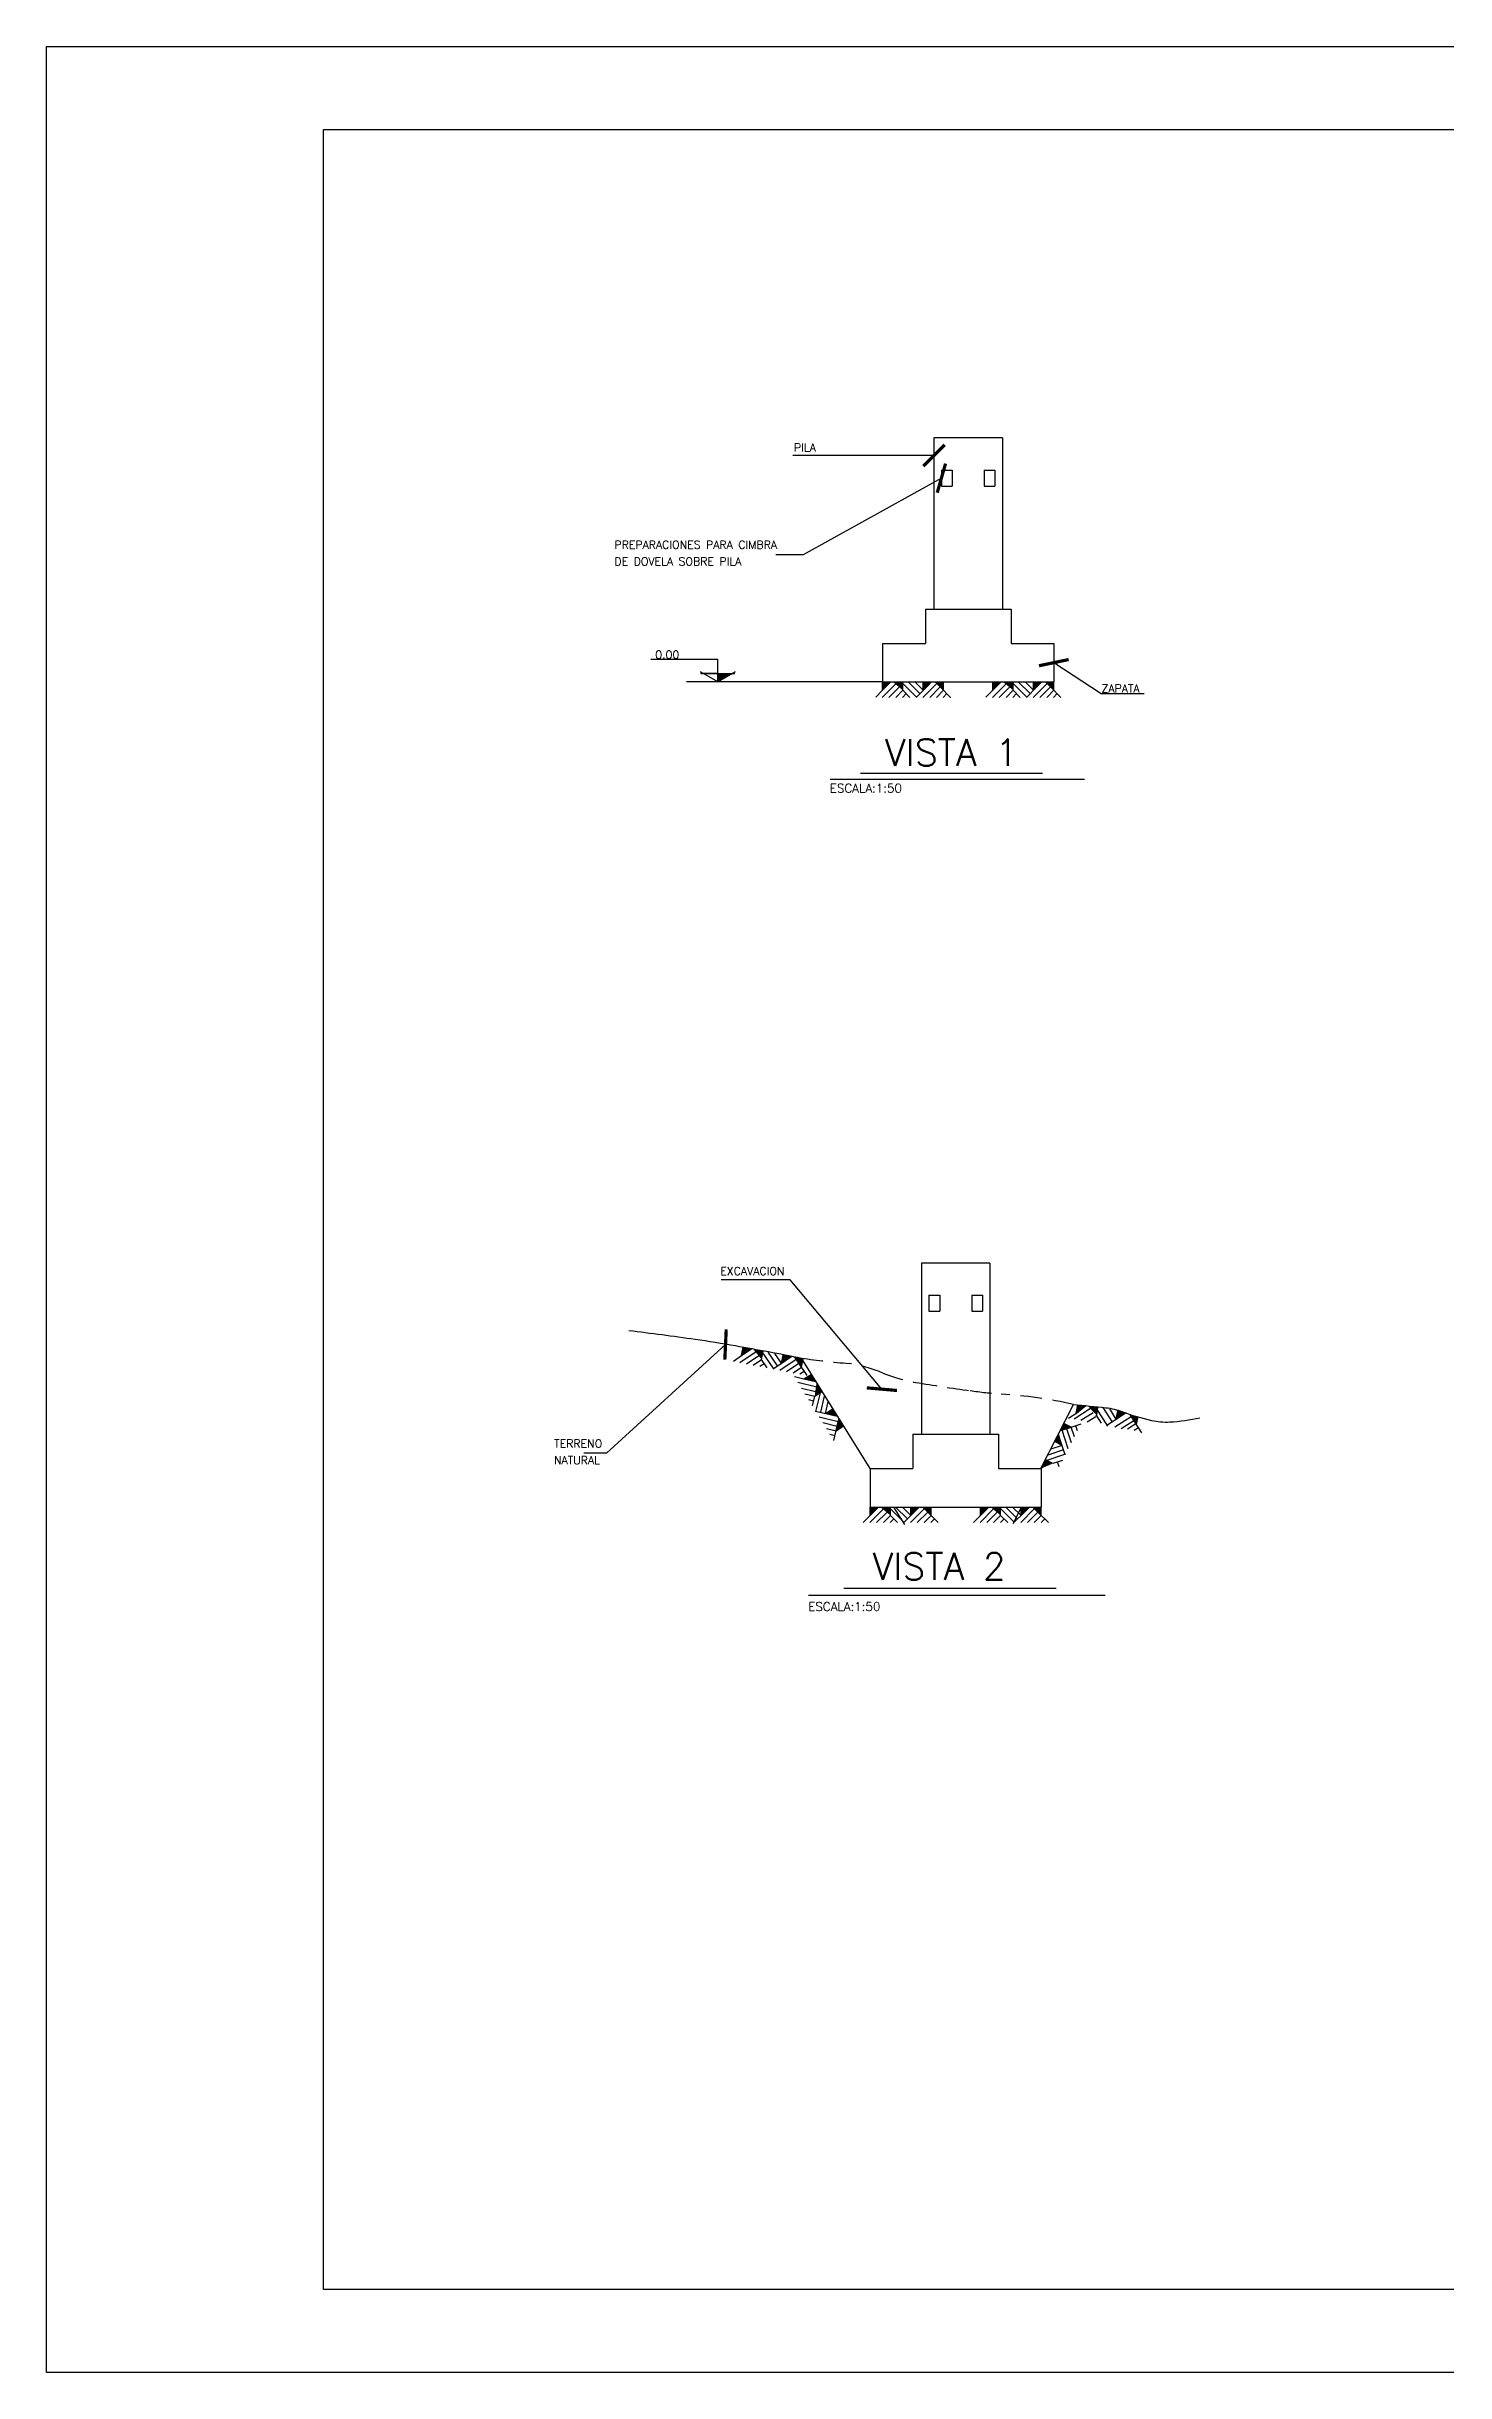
# Model space of a CAD drawing. Header units: millimetres. Extents: x 2276.9 to 2315.3, y 1419.6 to 1446.7.
# Drawn here: x 2276.87 to 2293.21, y 1419.57 to 1446.75 of the extents above; entities that cross this region are included whole.
import ezdxf

# ---------------------------------------------------------------- set-up
doc = ezdxf.new("R2010")
doc.units = ezdxf.units.MM
doc.linetypes.add('HIDDEN', pattern=[0.375, 0.25, -0.125])
doc.styles.add('LET1', font='romans.shx', dxfattribs={"height": 0.2})
doc.styles.add('R-80', font='romans.shx', dxfattribs={"height": 0.2})

# ---------------------------------------------------------------- blocks, each defined once
blk = doc.blocks.new('_ArchTick')
at = {"color": 0, "linetype": 'ByBlock', "const_width": 0.15}
blk.add_lwpolyline([(-0.5, -0.5), (0.5, 0.5)], dxfattribs=at)

msp = doc.modelspace()

# ---------------------------------------------------------------- linework, layer by layer
for p, q in [((2287.236, 1442.176), (2287.236, 1440.176)), ((2288.036, 1442.176), (2287.236, 1442.176)), ((2288.036, 1442.176), (2288.036, 1440.176)), ((2287.323, 1441.801), (2287.323, 1441.614)), ((2287.323, 1441.801), (2287.448, 1441.801)), ((2287.448, 1441.801), (2287.448, 1441.614)), ((2287.823, 1441.801), (2287.823, 1441.614)), ((2287.823, 1441.801), (2287.948, 1441.801)), ((2287.948, 1441.801), (2287.948, 1441.614)), ((2287.323, 1441.614), (2287.448, 1441.614)), ((2287.823, 1441.614), (2287.948, 1441.614)), ((2287.136, 1440.176), (2288.036, 1440.176)), ((2287.136, 1440.176), (2287.136, 1439.776)), ((2288.036, 1440.176), (2288.136, 1440.176)), ((2288.136, 1440.176), (2288.136, 1439.776)), ((2286.636, 1439.776), (2287.136, 1439.776)), ((2286.636, 1439.776), (2286.636, 1439.326)), ((2288.136, 1439.776), (2288.636, 1439.776)), ((2288.636, 1439.776), (2288.636, 1439.326)), ((2283.929, 1439.591), (2284.712, 1439.591)), ((2284.712, 1439.426), (2284.712, 1439.591)), ((2284.712, 1439.326), (2284.511, 1439.442)), ((2284.712, 1439.426), (2284.511, 1439.426)), ((2284.513, 1439.426), (2284.911, 1439.426)), ((2284.712, 1439.326), (2284.712, 1439.442)), ((2284.712, 1439.326), (2284.913, 1439.442)), ((2284.913, 1439.442), (2284.712, 1439.326)), ((2286.636, 1439.326), (2288.636, 1439.326)), ((2286.024, 1438.19), (2288.995, 1438.19)), ((2286.378, 1438.261), (2288.505, 1438.261)), ((2287.09, 1432.536), (2287.09, 1430.536)), ((2287.89, 1432.536), (2287.09, 1432.536)), ((2287.89, 1432.536), (2287.89, 1430.536)), ((2287.178, 1432.161), (2287.178, 1431.973)), ((2287.178, 1432.161), (2287.303, 1432.161)), ((2287.303, 1432.161), (2287.303, 1431.973)), ((2287.678, 1432.161), (2287.678, 1431.973)), ((2287.678, 1432.161), (2287.803, 1432.161)), ((2287.803, 1432.161), (2287.803, 1431.973)), ((2287.178, 1431.973), (2287.303, 1431.973)), ((2287.678, 1431.973), (2287.803, 1431.973)), ((2286.49, 1430.136), (2285.691, 1431.427)), ((2288.485, 1430.136), (2288.865, 1430.885)), ((2286.99, 1430.536), (2287.89, 1430.536)), ((2286.99, 1430.536), (2286.99, 1430.136)), ((2287.89, 1430.536), (2287.99, 1430.536)), ((2287.99, 1430.536), (2287.99, 1430.136)), ((2286.49, 1430.136), (2286.99, 1430.136)), ((2286.49, 1430.136), (2286.49, 1429.686)), ((2287.99, 1430.136), (2288.49, 1430.136)), ((2288.49, 1430.136), (2288.49, 1429.686)), ((2286.49, 1429.686), (2288.49, 1429.686)), ((2286.896, 1429.48), (2286.769, 1429.686)), ((2288.161, 1429.495), (2288.258, 1429.686)), ((2285.772, 1428.656), (2289.237, 1428.656)), ((2286.185, 1428.739), (2288.665, 1428.739))]:
    msp.add_line(p, q)
at = {"ltscale": 75}
for p, q in [((2286.636, 1439.326), (2284.347, 1439.326)), ((2286.556, 1439.148), (2286.636, 1439.228)), ((2286.632, 1439.145), (2286.794, 1439.307)), ((2286.636, 1439.228), (2286.734, 1439.326)), ((2286.636, 1439.228), (2286.636, 1439.326)), ((2286.711, 1439.145), (2286.834, 1439.268)), ((2286.791, 1439.145), (2286.873, 1439.228)), ((2287.035, 1439.145), (2286.854, 1439.326)), ((2286.873, 1439.228), (2286.873, 1439.326)), ((2286.956, 1439.145), (2286.873, 1439.228)), ((2287.071, 1439.189), (2286.934, 1439.326)), ((2287.111, 1439.228), (2287.013, 1439.326)), ((2287.028, 1439.145), (2287.151, 1439.268)), ((2287.107, 1439.145), (2287.269, 1439.307)), ((2287.111, 1439.228), (2287.111, 1439.326)), ((2287.151, 1439.268), (2287.209, 1439.326)), ((2287.187, 1439.145), (2287.309, 1439.268)), ((2287.309, 1439.268), (2287.25, 1439.326)), ((2287.266, 1439.145), (2287.349, 1439.228)), ((2287.431, 1439.145), (2287.309, 1439.268)), ((2287.349, 1439.228), (2287.349, 1439.326)), ((2287.843, 1439.148), (2287.923, 1439.228)), ((2287.92, 1439.145), (2288.082, 1439.307)), ((2287.923, 1439.228), (2287.923, 1439.326)), ((2287.923, 1439.228), (2288.021, 1439.326)), ((2287.999, 1439.145), (2288.121, 1439.268)), ((2288.078, 1439.145), (2288.161, 1439.228)), ((2288.323, 1439.145), (2288.142, 1439.326)), ((2288.161, 1439.228), (2288.161, 1439.326)), ((2288.244, 1439.145), (2288.161, 1439.228)), ((2288.359, 1439.189), (2288.221, 1439.326)), ((2288.398, 1439.228), (2288.3, 1439.326)), ((2288.315, 1439.145), (2288.438, 1439.268)), ((2288.395, 1439.145), (2288.557, 1439.307)), ((2288.398, 1439.228), (2288.398, 1439.326)), ((2288.438, 1439.268), (2288.497, 1439.326)), ((2288.474, 1439.145), (2288.596, 1439.268)), ((2288.596, 1439.268), (2288.538, 1439.326)), ((2288.553, 1439.145), (2288.636, 1439.228)), ((2288.719, 1439.145), (2288.596, 1439.268)), ((2288.636, 1439.228), (2288.636, 1439.326)), ((2286.87, 1439.145), (2286.913, 1439.189)), ((2287.345, 1439.145), (2287.388, 1439.189)), ((2287.424, 1439.145), (2287.428, 1439.149)), ((2288.157, 1439.145), (2288.2, 1439.189)), ((2288.632, 1439.145), (2288.675, 1439.189)), ((2284.895, 1431.392), (2284.989, 1431.456)), ((2284.97, 1431.375), (2285.16, 1431.504)), ((2284.989, 1431.456), (2285.008, 1431.552)), ((2284.989, 1431.456), (2285.104, 1431.534)), ((2285.048, 1431.36), (2285.191, 1431.457)), ((2285.126, 1431.345), (2285.223, 1431.411)), ((2285.203, 1431.33), (2285.254, 1431.364)), ((2285.366, 1431.299), (2285.223, 1431.511)), ((2285.223, 1431.411), (2285.241, 1431.507)), ((2285.288, 1431.314), (2285.223, 1431.411)), ((2285.41, 1431.335), (2285.3, 1431.496)), ((2285.359, 1431.3), (2285.502, 1431.397)), ((2285.456, 1431.366), (2285.378, 1431.481)), ((2285.437, 1431.285), (2285.626, 1431.414)), ((2285.456, 1431.366), (2285.474, 1431.462)), ((2285.502, 1431.397), (2285.571, 1431.444)), ((2285.515, 1431.27), (2285.658, 1431.368)), ((2285.658, 1431.368), (2285.611, 1431.436)), ((2285.755, 1431.224), (2285.658, 1431.368)), ((2285.689, 1431.321), (2285.708, 1431.418)), ((2285.592, 1431.255), (2285.689, 1431.321)), ((2285.608, 1431.21), (2285.718, 1431.184)), ((2285.646, 1431.143), (2285.869, 1431.091)), ((2285.67, 1431.241), (2285.721, 1431.275)), ((2285.688, 1431.076), (2285.856, 1431.036)), ((2285.718, 1431.184), (2285.802, 1431.236)), ((2285.718, 1431.184), (2285.854, 1431.152)), ((2285.729, 1431.009), (2285.843, 1430.982)), ((2285.771, 1430.941), (2285.831, 1430.927)), ((2285.817, 1430.868), (2285.843, 1430.982)), ((2285.843, 1430.982), (2285.927, 1431.034)), ((2285.854, 1430.807), (2286.023, 1430.767)), ((2285.858, 1430.801), (2285.917, 1431.05)), ((2285.914, 1430.793), (2285.959, 1430.982)), ((2285.968, 1430.78), (2286, 1430.915)), ((2285.968, 1430.78), (2286.052, 1430.832)), ((2288.808, 1430.725), (2288.904, 1430.786)), ((2288.873, 1430.717), (2289.066, 1430.84)), ((2288.897, 1430.782), (2288.918, 1430.878)), ((2288.9, 1430.783), (2289.008, 1430.871)), ((2288.95, 1430.7), (2289.096, 1430.792)), ((2289.266, 1430.629), (2289.129, 1430.845)), ((2289.138, 1430.755), (2289.15, 1430.853)), ((2289.316, 1430.684), (2289.212, 1430.849)), ((2289.363, 1430.714), (2289.289, 1430.832)), ((2289.363, 1430.714), (2289.385, 1430.81)), ((2289.411, 1430.744), (2289.481, 1430.789)), ((2285.896, 1430.739), (2286.119, 1430.687)), ((2285.938, 1430.672), (2286.106, 1430.632)), ((2285.98, 1430.605), (2286.094, 1430.578)), ((2286.021, 1430.537), (2286.081, 1430.523)), ((2286.023, 1430.767), (2286.104, 1430.748)), ((2286.067, 1430.464), (2286.106, 1430.632)), ((2286.094, 1430.578), (2286.177, 1430.63)), ((2286.106, 1430.632), (2286.125, 1430.713)), ((2288.715, 1430.46), (2288.69, 1430.538)), ((2288.787, 1430.601), (2288.708, 1430.575)), ((2288.805, 1430.366), (2288.734, 1430.584)), ((2288.84, 1430.618), (2288.752, 1430.663)), ((2288.951, 1430.655), (2288.787, 1430.601)), ((2288.841, 1430.436), (2288.787, 1430.601)), ((2288.877, 1430.507), (2288.84, 1430.618)), ((2288.912, 1430.578), (2288.893, 1430.636)), ((2289.027, 1430.682), (2289.126, 1430.745)), ((2289.194, 1430.665), (2289.132, 1430.764)), ((2289.265, 1430.652), (2289.411, 1430.744)), ((2289.347, 1430.621), (2289.541, 1430.744)), ((2289.382, 1430.745), (2289.434, 1430.778)), ((2289.424, 1430.604), (2289.571, 1430.697)), ((2289.497, 1430.6), (2289.595, 1430.663)), ((2289.571, 1430.697), (2289.526, 1430.767)), ((2289.663, 1430.551), (2289.571, 1430.697)), ((2289.574, 1430.583), (2289.625, 1430.615)), ((2289.601, 1430.65), (2289.622, 1430.745)), ((2288.772, 1430.302), (2288.529, 1430.222)), ((2288.625, 1430.195), (2288.538, 1430.239)), ((2288.75, 1430.353), (2288.565, 1430.293)), ((2288.733, 1430.406), (2288.601, 1430.363)), ((2288.733, 1430.406), (2288.645, 1430.451)), ((2288.769, 1430.295), (2288.715, 1430.46)), ((2288.737, 1430.231), (2288.625, 1430.195)), ((2288.698, 1430.154), (2288.679, 1430.212)), ((2286.41, 1429.507), (2286.49, 1429.587)), ((2286.487, 1429.505), (2286.649, 1429.667)), ((2286.49, 1429.587), (2286.589, 1429.686)), ((2286.49, 1429.587), (2286.49, 1429.686)), ((2286.566, 1429.505), (2286.688, 1429.627)), ((2286.645, 1429.505), (2286.728, 1429.587)), ((2286.89, 1429.505), (2286.709, 1429.686)), ((2286.724, 1429.505), (2286.768, 1429.548)), ((2286.728, 1429.587), (2286.728, 1429.686)), ((2286.811, 1429.505), (2286.728, 1429.587)), ((2286.926, 1429.548), (2286.788, 1429.686)), ((2286.966, 1429.587), (2286.867, 1429.686)), ((2286.883, 1429.505), (2287.005, 1429.627)), ((2286.962, 1429.505), (2287.124, 1429.667)), ((2286.966, 1429.587), (2286.966, 1429.686)), ((2287.005, 1429.627), (2287.064, 1429.686)), ((2287.041, 1429.505), (2287.164, 1429.627)), ((2287.164, 1429.627), (2287.105, 1429.686)), ((2287.12, 1429.505), (2287.203, 1429.587)), ((2287.286, 1429.505), (2287.164, 1429.627)), ((2287.2, 1429.505), (2287.243, 1429.548)), ((2287.203, 1429.587), (2287.203, 1429.686)), ((2287.279, 1429.505), (2287.282, 1429.508)), ((2287.697, 1429.507), (2287.778, 1429.587)), ((2287.774, 1429.505), (2287.936, 1429.667)), ((2287.778, 1429.587), (2287.778, 1429.686)), ((2287.778, 1429.587), (2287.876, 1429.686)), ((2287.853, 1429.505), (2287.976, 1429.627)), ((2287.932, 1429.505), (2288.015, 1429.587)), ((2288.177, 1429.505), (2287.996, 1429.686)), ((2288.012, 1429.505), (2288.055, 1429.548)), ((2288.015, 1429.587), (2288.015, 1429.686)), ((2288.098, 1429.505), (2288.015, 1429.587)), ((2288.213, 1429.548), (2288.075, 1429.686)), ((2288.253, 1429.587), (2288.155, 1429.686)), ((2288.17, 1429.505), (2288.292, 1429.627)), ((2288.249, 1429.505), (2288.411, 1429.667)), ((2288.253, 1429.587), (2288.253, 1429.686)), ((2288.292, 1429.627), (2288.351, 1429.686)), ((2288.328, 1429.505), (2288.451, 1429.627)), ((2288.451, 1429.627), (2288.392, 1429.686)), ((2288.408, 1429.505), (2288.49, 1429.587)), ((2288.573, 1429.505), (2288.451, 1429.627)), ((2288.487, 1429.505), (2288.53, 1429.548)), ((2288.49, 1429.587), (2288.49, 1429.686))]:
    msp.add_line(p, q, dxfattribs=at)
for points in [[(2276.873, 1446.75), (2315.306, 1446.75), (2315.306, 1419.574), (2276.873, 1419.574)], [(2280.108, 1445.779), (2314.336, 1445.779), (2314.336, 1420.545), (2280.108, 1420.545)]]:
    msp.add_lwpolyline(points, close=True)
for points in [[(2287.236, 1441.972), (2285.589, 1441.972)], [(2287.323, 1441.707), (2285.709, 1440.81), (2285.389, 1440.81)], [(2288.636, 1439.551), (2289.187, 1439.192), (2289.691, 1439.19)], [(2286.628, 1431.063), (2285.556, 1432.339), (2284.75, 1432.339)], [(2284.802, 1431.584), (2283.412, 1430.316), (2283.148, 1430.316)]]:
    msp.add_lwpolyline(points)
for points in [[(2283.673, 1431.749, -0.005264), (2284.447, 1431.647, -0.008635), (2284.918, 1431.572, -0.004538), (2285.691, 1431.427, 0.009935)], [(2288.865, 1430.885, -0.002788), (2289.244, 1430.846, -0.062207), (2289.432, 1430.801, 0.033343), (2289.778, 1430.698, 0.069281), (2289.988, 1430.68, 0.040798), (2290.341, 1430.728)]]:
    msp.add_lwpolyline(points, format="xyb")
at = {"linetype": 'HIDDEN'}
msp.add_lwpolyline([(2285.642, 1431.391, 0.040086), (2285.691, 1431.427, 0.023441), (2286.244, 1431.364, -0.055691), (2286.634, 1431.253, 0.056278), (2287.021, 1431.142, 0.00707), (2287.658, 1431.046, 0.012434), (2288.021, 1431.005, -0.039226), (2288.865, 1430.885)], format="xyb", dxfattribs=at)
msp.add_solid([(2284.885, 1439.426), (2284.712, 1439.426), (2284.712, 1439.326)])
at = {"ltscale": 75}
for points in [[(2286.636, 1439.326), (2286.636, 1439.228), (2286.734, 1439.326)], [(2286.755, 1439.326), (2286.873, 1439.228), (2286.873, 1439.326)], [(2287.111, 1439.326), (2287.111, 1439.228), (2287.209, 1439.326)], [(2287.25, 1439.326), (2287.349, 1439.228), (2287.349, 1439.326)], [(2287.923, 1439.326), (2287.923, 1439.228), (2288.021, 1439.326)], [(2288.042, 1439.326), (2288.161, 1439.228), (2288.161, 1439.326)], [(2288.398, 1439.326), (2288.398, 1439.228), (2288.497, 1439.326)], [(2288.538, 1439.326), (2288.636, 1439.228), (2288.636, 1439.326)], [(2285.008, 1431.552), (2284.989, 1431.456), (2285.104, 1431.534)], [(2285.125, 1431.53), (2285.223, 1431.411), (2285.241, 1431.507)], [(2285.474, 1431.462), (2285.456, 1431.366), (2285.571, 1431.444)], [(2285.611, 1431.436), (2285.689, 1431.321), (2285.708, 1431.418)], [(2285.802, 1431.236), (2285.718, 1431.184), (2285.854, 1431.152)], [(2285.864, 1431.135), (2285.843, 1430.982), (2285.927, 1431.034)], [(2286.052, 1430.832), (2285.968, 1430.78), (2286.104, 1430.748)], [(2288.911, 1430.881), (2288.9, 1430.783), (2289.008, 1430.871)], [(2289.032, 1430.867), (2289.138, 1430.755), (2289.15, 1430.853)], [(2289.385, 1430.81), (2289.363, 1430.714), (2289.481, 1430.789)], [(2286.125, 1430.713), (2286.094, 1430.578), (2286.177, 1430.63)], [(2288.645, 1430.451), (2288.733, 1430.406), (2288.69, 1430.538)], [(2288.708, 1430.575), (2288.84, 1430.618), (2288.752, 1430.663)], [(2289.526, 1430.767), (2289.601, 1430.65), (2289.622, 1430.745)], [(2288.484, 1430.133), (2288.625, 1430.195), (2288.538, 1430.239)], [(2286.49, 1429.686), (2286.49, 1429.587), (2286.589, 1429.686)], [(2286.609, 1429.686), (2286.728, 1429.587), (2286.728, 1429.686)], [(2286.966, 1429.686), (2286.966, 1429.587), (2287.064, 1429.686)], [(2287.105, 1429.686), (2287.203, 1429.587), (2287.203, 1429.686)], [(2287.778, 1429.686), (2287.778, 1429.587), (2287.876, 1429.686)], [(2287.896, 1429.686), (2288.015, 1429.587), (2288.015, 1429.686)], [(2288.253, 1429.686), (2288.253, 1429.587), (2288.351, 1429.686)], [(2288.392, 1429.686), (2288.49, 1429.587), (2288.49, 1429.686)]]:
    msp.add_solid(points, dxfattribs=at)

# ---------------------------------------------------------------- block references
at = {"xscale": 0.25, "yscale": 0.25, "zscale": 0.25}
msp.add_blockref('_ArchTick', (2287.236, 1441.972), dxfattribs=at)
for p, rotation in [((2287.323, 1441.707), 29.06892810038733), ((2288.636, 1439.551), 146.8866825464059), ((2284.802, 1431.584), 42.37753551528366), ((2286.628, 1431.063), 310.0282018806423)]:
    msp.add_blockref('_ArchTick', p, dxfattribs=dict(at, rotation=rotation))

# ---------------------------------------------------------------- texts
at = {"linetype": 'Continuous', "ltscale": 0.2, "style": 'R-80'}
for s, height, p in [('PILA', 0.0935, (2285.601, 1442.017)), ('PREPARACIONES PARA CIMBRA', 0.09347, (2283.505, 1440.882)), ('DE DOVELA SOBRE PILA ', 0.09347, (2283.505, 1440.687)), ('0.00', 0.0935, (2283.981, 1439.598)), ('ZAPATA', 0.0935, (2289.193, 1439.203)), ('EXCAVACION', 0.0935, (2284.741, 1432.396)), ('TERRENO ', 0.0935, (2282.801, 1430.381)), ('NATURAL', 0.0935, (2282.799, 1430.185))]:
    msp.add_text(s, height=height, dxfattribs=at).set_placement(p)
at = {"style": 'LET1'}
for s, height, p in [('VISTA 1 ', 0.3128, (2286.664, 1438.346)), ('ESCALA:1:50 ', 0.10182, (2286.02, 1438.033)), ('VISTA 2 ', 0.3128, (2286.519, 1428.837)), ('ESCALA:1:50 ', 0.10182, (2285.768, 1428.472))]:
    msp.add_text(s, height=height, dxfattribs=at).set_placement(p)

doc.saveas('drawing.dxf')
